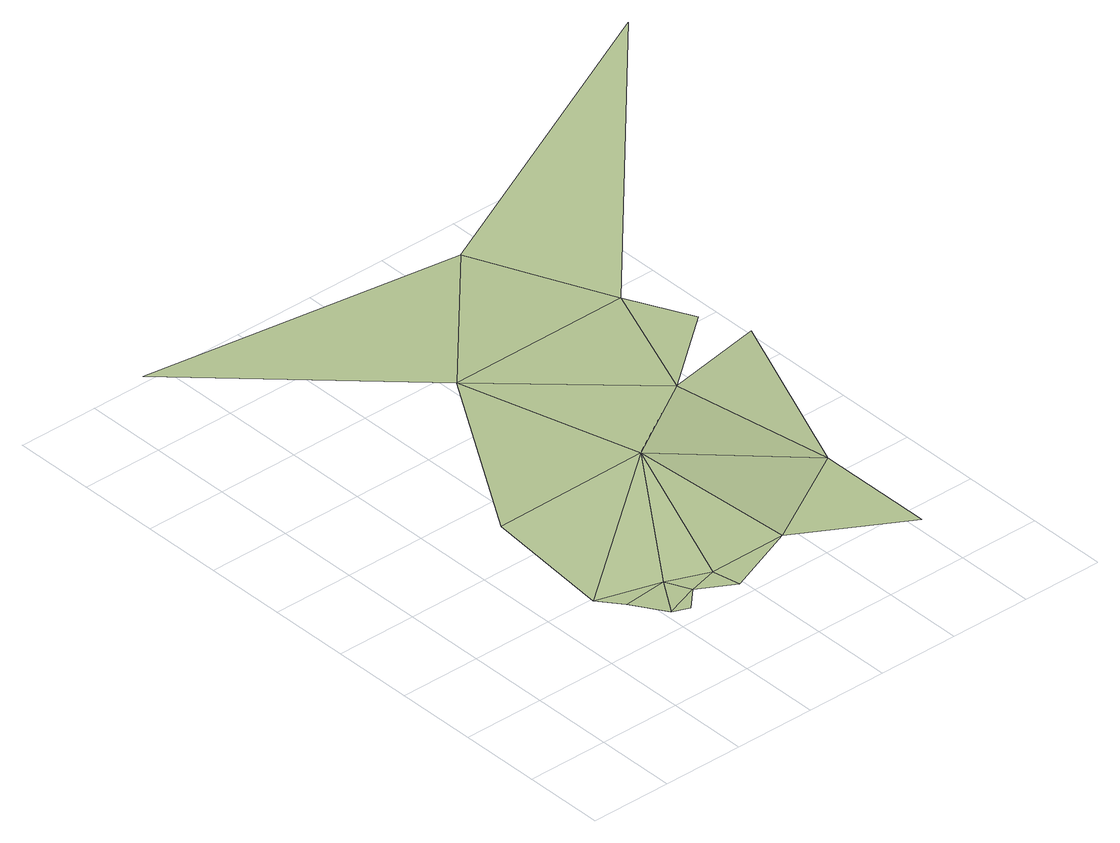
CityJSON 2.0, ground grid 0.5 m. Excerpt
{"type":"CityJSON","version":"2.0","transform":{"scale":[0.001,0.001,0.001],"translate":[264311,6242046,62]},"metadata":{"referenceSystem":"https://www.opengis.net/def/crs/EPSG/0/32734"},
"CityObjects":{
"terrain1":{"type":"TINRelief","geometry":[{"type":"CompositeSurface","lod":"1","boundaries":[[[0,1,2]],[[0,3,1]],[[3,4,5]],[[1,3,5]],[[2,6,7]],[[2,1,6]],[[8,1,5]],[[5,9,8]],[[1,8,6]],[[6,10,7]],[[8,9,11]],[[8,11,6]],[[12,13,10]],[[10,6,14]],[[15,6,11]],[[15,14,6]],[[16,15,11]],[[14,17,10]],[[12,10,17]],[[14,15,18]],[[17,14,19]],[[12,17,20]]]}]}
},
"vertices":[
[915,846,200],[1189,869,200],[802,984,200],[1042,639,200],[1142,600,200],[1262,718,200],[1591,1500,500],[609,1486,500],[1442,767,200],[1476,592,200],[1288,2603,500],[1930,771,200],[2066,3454,500],[104,3732,500],[2129,1827,500],[2567,1134,200],[2570,395,200],[2432,2609,500],[2748,1937,500],[2624,2215,500],[2895,3071,1800]
]}
